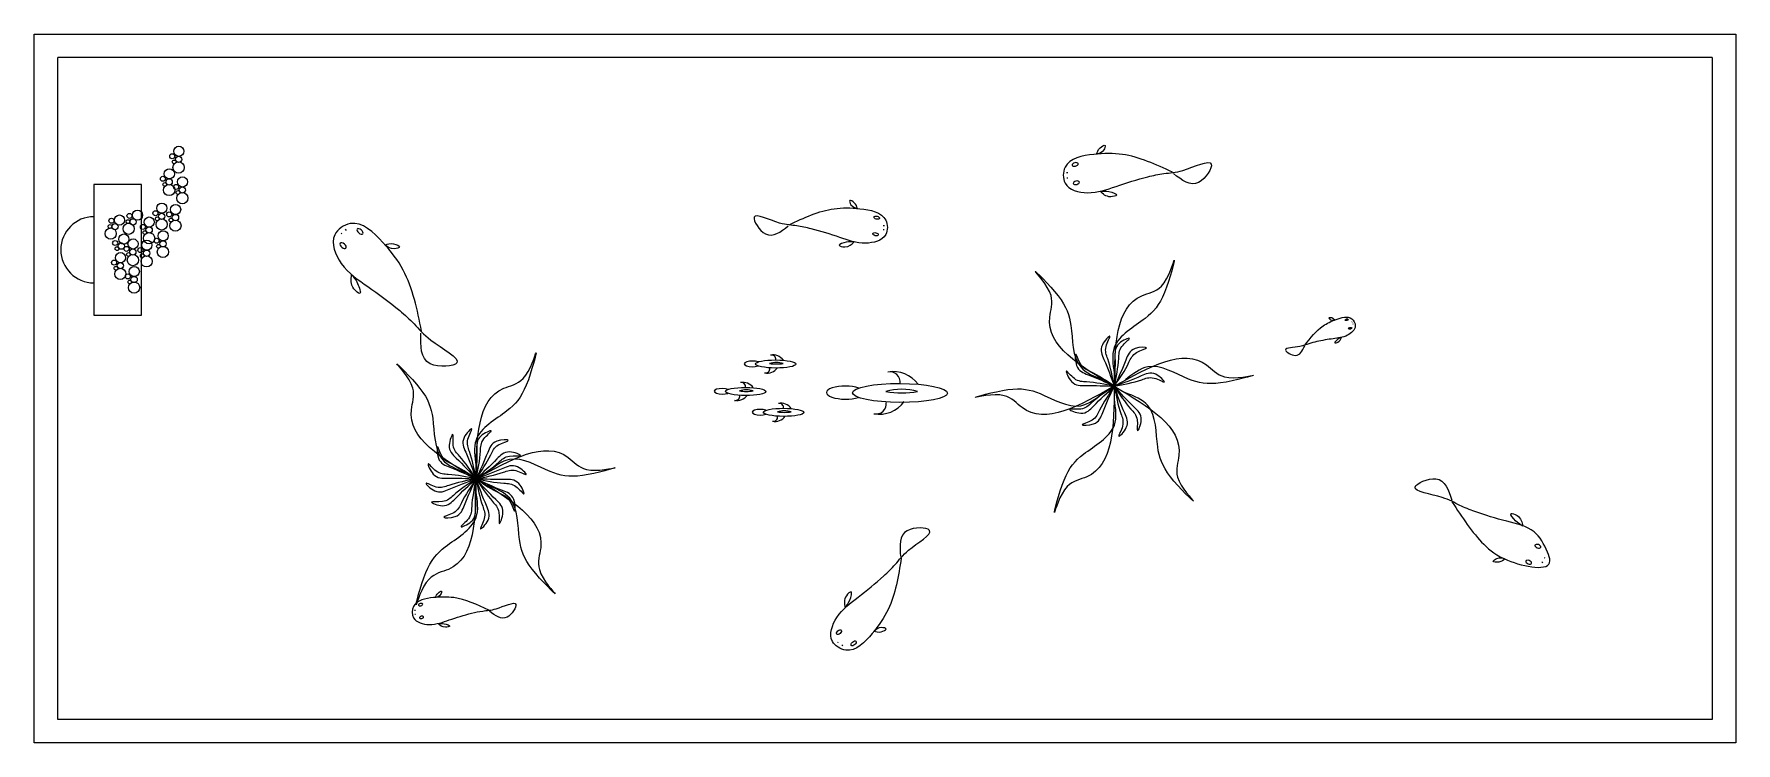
# Model space of a CAD drawing. Header units: millimetres. Extents: x -784.451 to -783.731, y 2629.068 to 2629.368.
import ezdxf

# ---------------------------------------------------------------- set-up
doc = ezdxf.new("R2010")
doc.units = ezdxf.units.MM
doc.header["$LTSCALE"] = 10
doc.layers.add('Móveis_diversos', color=2, linetype='Continuous')

msp = doc.modelspace()

# ---------------------------------------------------------------- linework, layer by layer
at = {"layer": 'Móveis_diversos'}
for p, q in [((-784.45121, 2629.36808), (-783.73121, 2629.36808)), ((-784.45121, 2629.06808), (-784.45121, 2629.36808)), ((-783.73121, 2629.36808), (-783.73121, 2629.06808)), ((-783.73121, 2629.06808), (-784.45121, 2629.06808))]:
    msp.add_line(p, q, dxfattribs=at)
at = {"layer": 'Móveis_diversos', "color": 1}
for p, q in [((-783.74121, 2629.35808), (-784.44121, 2629.35808)), ((-784.44121, 2629.07808), (-784.44121, 2629.35808)), ((-783.74121, 2629.35808), (-783.74121, 2629.07808)), ((-784.01389, 2629.30928), (-784.01441, 2629.30928)), ((-784.01423, 2629.30721), (-784.01389, 2629.30721)), ((-784.32128, 2629.28384), (-784.32103, 2629.28351)), ((-784.31903, 2629.28498), (-784.31939, 2629.28548)), ((-784.09193, 2629.2871), (-784.09147, 2629.2871)), ((-784.09162, 2629.28524), (-784.09193, 2629.28524)), ((-783.89374, 2629.24622), (-783.89351, 2629.24634)), ((-783.89312, 2629.24537), (-783.89327, 2629.2453)), ((-783.81191, 2629.14629), (-783.81219, 2629.14648)), ((-783.81334, 2629.14476), (-783.81291, 2629.14447)), ((-784.28986, 2629.12408), (-784.29022, 2629.12408)), ((-784.2901, 2629.12263), (-784.28986, 2629.12263)), ((-784.11115, 2629.11053), (-784.11096, 2629.11082)), ((-784.10924, 2629.10967), (-784.10952, 2629.10924)), ((-783.74121, 2629.07808), (-784.44121, 2629.07808))]:
    msp.add_line(p, q, dxfattribs=at)
msp.add_lwpolyline([(-784.40574, 2629.30441), (-784.4259, 2629.30441), (-784.4259, 2629.24912), (-784.40574, 2629.24912)], close=True, dxfattribs=at)
for centre, radius in [((-784.38999, 2629.31845), 0.00215), ((-784.39397, 2629.30892), 0.00215), ((-784.39272, 2629.31637), 0.00106), ((-784.39192, 2629.31398), 0.000794), ((-784.39007, 2629.3116), 0.00238), ((-784.39007, 2629.31504), 0.00133), ((-784.39669, 2629.30683), 0.00106), ((-784.3959, 2629.30445), 0.000794), ((-784.39404, 2629.30207), 0.00238), ((-784.39404, 2629.30551), 0.00133), ((-784.39113, 2629.30339), 0.00106), ((-784.3884, 2629.30548), 0.00215), ((-784.38848, 2629.30207), 0.00133), ((-784.39715, 2629.29436), 0.00215), ((-784.39033, 2629.30101), 0.000794), ((-784.38848, 2629.29863), 0.00238), ((-784.41845, 2629.28907), 0.00106), ((-784.41503, 2629.28936), 0.00215), ((-784.41146, 2629.2887), 0.000794), ((-784.41085, 2629.29113), 0.00106), ((-784.40933, 2629.28859), 0.00133), ((-784.40743, 2629.29143), 0.00215), ((-784.40245, 2629.28853), 0.00215), ((-784.39987, 2629.29227), 0.00106), ((-784.39908, 2629.28989), 0.000794), ((-784.39722, 2629.28751), 0.00238), ((-784.39722, 2629.29095), 0.00133), ((-784.39404, 2629.29174), 0.00106), ((-784.39325, 2629.28936), 0.000794), ((-784.39139, 2629.28698), 0.00238), ((-784.39132, 2629.29383), 0.00215), ((-784.39139, 2629.29042), 0.00133), ((-784.41878, 2629.28363), 0.00238), ((-784.41906, 2629.28663), 0.000794), ((-784.41693, 2629.28653), 0.00133), ((-784.41325, 2629.28132), 0.00215), ((-784.41118, 2629.28569), 0.00238), ((-784.40517, 2629.28645), 0.00106), ((-784.40438, 2629.28407), 0.000794), ((-784.40252, 2629.28168), 0.00238), ((-784.40252, 2629.28512), 0.00133), ((-784.39934, 2629.28062), 0.00106), ((-784.39662, 2629.28271), 0.00215), ((-784.41689, 2629.27965), 0.00106), ((-784.41609, 2629.27727), 0.000794), ((-784.41463, 2629.27344), 0.00215), ((-784.41424, 2629.27833), 0.00133), ((-784.41206, 2629.27718), 0.00106), ((-784.41126, 2629.2748), 0.000794), ((-784.40941, 2629.27241), 0.00238), ((-784.40933, 2629.27926), 0.00215), ((-784.40941, 2629.27586), 0.00133), ((-784.40623, 2629.27665), 0.00106), ((-784.40543, 2629.27427), 0.000794), ((-784.4035, 2629.27874), 0.00215), ((-784.40358, 2629.27533), 0.00133), ((-784.39855, 2629.27824), 0.000794), ((-784.39669, 2629.27586), 0.00238), ((-784.39669, 2629.2793), 0.00133), ((-784.41736, 2629.27136), 0.00106), ((-784.41656, 2629.26897), 0.000794), ((-784.41471, 2629.26659), 0.00238), ((-784.41471, 2629.27003), 0.00133), ((-784.4088, 2629.26762), 0.00215), ((-784.40358, 2629.27188), 0.00238), ((-784.41153, 2629.26553), 0.00106), ((-784.41073, 2629.26315), 0.000794), ((-784.40888, 2629.26077), 0.00238), ((-784.40888, 2629.26421), 0.00133)]:
    msp.add_circle(centre, radius, dxfattribs=at)
for centre, radius, start, end in [((-784.4259, 2629.27677), 0.014, 90, 270), ((-784.13867, 2629.22676), 0.00553, 36.0026, 100.1448), ((-784.13926, 2629.23042), 0.00183, 351.68713, 102.15281), ((-784.14118, 2629.23013), 0.00553, 259.8552, 323.9974), ((-784.14177, 2629.22648), 0.00183, 257.84719, 8.31287), ((-784.13715, 2629.21921), 0.0099, 73.09384, 106.90616), ((-784.13715, 2629.24567), 0.01722, 260.37316, 279.62684), ((-784.08771, 2629.21226), 0.01296, 36.0026, 100.1448), ((-784.08909, 2629.22083), 0.00428, 351.68713, 102.15281), ((-784.14989, 2629.2076), 0.0099, 73.09384, 106.90616), ((-784.14989, 2629.23406), 0.01722, 260.37316, 279.62684), ((-784.1514, 2629.21515), 0.00553, 36.0026, 100.1448), ((-784.15199, 2629.21881), 0.00183, 351.68713, 102.15281), ((-784.08415, 2629.19456), 0.02321, 73.09384, 106.90616), ((-784.15391, 2629.21852), 0.00553, 259.8552, 323.9974), ((-784.1545, 2629.21486), 0.00183, 257.84719, 8.31287), ((-784.13535, 2629.20631), 0.00553, 36.0026, 100.1448), ((-784.13594, 2629.20996), 0.00183, 351.68713, 102.15281), ((-784.09359, 2629.22016), 0.01296, 259.8552, 323.9974), ((-784.09497, 2629.21159), 0.00428, 257.84719, 8.31287), ((-784.08415, 2629.25657), 0.04037, 260.37316, 279.62684), ((-784.13786, 2629.20968), 0.00553, 259.8552, 323.9974), ((-784.13845, 2629.20602), 0.00183, 257.84719, 8.31287), ((-784.13383, 2629.19875), 0.0099, 73.09384, 106.90616), ((-784.13383, 2629.22521), 0.01722, 260.37316, 279.62684)]:
    msp.add_arc(centre, radius, start, end, dxfattribs=at)
at = {"layer": 'Móveis_diversos', "color": 1, "extrusion": (0, 0, -1)}
for centre, major_axis in [((-784.01078, 2629.31291), (0.00128, 0.00032)), ((-784.01027, 2629.30514), (0.00128, 0.00032)), ((-784.31332, 2629.28454), (0.00121, -0.00101)), ((-784.32047, 2629.27853), (0.00121, -0.00101)), ((-783.81503, 2629.15133), (-0.00124, 0.00044)), ((-783.81891, 2629.14458), (-0.00124, 0.00044)), ((-784.28768, 2629.12662), (0.000893, 0.000223)), ((-784.28732, 2629.12119), (0.000893, 0.000223))]:
    msp.add_ellipse(centre, major_axis=major_axis, ratio=0.541368, dxfattribs=at)
at = {"layer": 'Móveis_diversos', "color": 1}
for centre, major_axis, ratio in [((-784.09473, 2629.29036), (-0.00115, 0.00029), 0.541368), ((-784.09519, 2629.28337), (-0.00115, 0.00029), 0.541368), ((-783.89594, 2629.24715), (-0.000642, -0.000142), 0.541368), ((-783.89443, 2629.24356), (-0.000642, -0.000142), 0.541368), ((-784.13746, 2629.22845), (-0.00856, 0.00004), 0.2), ((-784.15019, 2629.21683), (-0.00856, 0.00004), 0.2), ((-784.08488, 2629.2162), (-0.02006, 0.00009), 0.2), ((-784.13414, 2629.20799), (-0.00856, 0.00004), 0.2), ((-784.11067, 2629.11498), (0.000973, 0.000884), 0.541368), ((-784.1045, 2629.11024), (0.000973, 0.000884), 0.541368)]:
    msp.add_ellipse(centre, major_axis=major_axis, ratio=ratio, dxfattribs=at)
for centre, major_axis in [((-784.14731, 2629.2285), (0.00342, -0.00002)), ((-784.16004, 2629.21689), (0.00342, -0.00002)), ((-784.10795, 2629.21634), (0.00803, -0.00004)), ((-784.14398, 2629.20804), (0.00342, -0.00002))]:
    msp.add_ellipse(centre, major_axis=major_axis, ratio=0.34699, start_param=0.787272, end_param=5.483955, dxfattribs=at)
for points in [[(-783.96957, 2629.30963), (-783.99077, 2629.31713), (-784.00291, 2629.31713), (-784.01505, 2629.31173), (-784.01505, 2629.30498), (-784.00561, 2629.30093), (-783.99347, 2629.30363), (-783.97998, 2629.30768), (-783.97324, 2629.30903), (-783.96515, 2629.31038), (-783.95318, 2629.31308), (-783.95853, 2629.30531), (-783.96919, 2629.30903)], [(-784.00171, 2629.31725), (-784.00025, 2629.31988), (-783.99813, 2629.32094), (-783.9987, 2629.31901), (-784.00161, 2629.31724)], [(-784.10289, 2629.29427), (-784.10421, 2629.29664), (-784.10612, 2629.29759), (-784.1056, 2629.29586), (-784.10299, 2629.29426)], [(-784.00025, 2629.30154), (-783.99574, 2629.29921), (-783.99321, 2629.29993), (-783.99649, 2629.30138), (-784.00025, 2629.30154)], [(-784.13182, 2629.28741), (-784.11274, 2629.29416), (-784.10181, 2629.29416), (-784.09089, 2629.2893), (-784.09089, 2629.28323), (-784.09939, 2629.27959), (-784.11031, 2629.28202), (-784.12245, 2629.28566), (-784.12852, 2629.28688), (-784.1358, 2629.28809), (-784.14657, 2629.29052), (-784.14176, 2629.28353), (-784.13216, 2629.28688)], [(-784.28725, 2629.24232), (-784.29503, 2629.26817), (-784.30364, 2629.27992), (-784.31748, 2629.28784), (-784.32401, 2629.28305), (-784.32123, 2629.27104), (-784.31001, 2629.26121), (-784.29652, 2629.25103), (-784.29043, 2629.24546), (-784.28338, 2629.23858), (-784.27229, 2629.22891), (-784.2836, 2629.22858), (-784.28756, 2629.24154)], [(-784.30268, 2629.27885), (-784.29909, 2629.27929), (-784.29656, 2629.27799), (-784.29883, 2629.27719), (-784.30261, 2629.27873)], [(-784.10421, 2629.28013), (-784.10827, 2629.27803), (-784.11054, 2629.27868), (-784.10759, 2629.27999), (-784.10421, 2629.28013)], [(-783.9942, 2629.21902), (-784.02154, 2629.24828), (-784.02098, 2629.25745), (-784.02772, 2629.26766), (-784.01793, 2629.25727), (-784.01256, 2629.24468), (-784.00843, 2629.22721), (-783.99895, 2629.22175)], [(-783.9942, 2629.21902), (-783.98253, 2629.25733), (-783.97431, 2629.26143), (-783.96883, 2629.27237), (-783.97294, 2629.25869), (-783.98116, 2629.24775), (-783.99423, 2629.23544), (-783.99421, 2629.2245)], [(-784.31685, 2629.26628), (-784.3159, 2629.26026), (-784.31341, 2629.25833), (-784.31433, 2629.26253), (-784.31685, 2629.26628)], [(-783.91364, 2629.23647), (-783.90583, 2629.24457), (-783.9004, 2629.24728), (-783.89377, 2629.24758), (-783.89226, 2629.24456), (-783.89557, 2629.24064), (-783.90161, 2629.23913), (-783.90855, 2629.23793), (-783.91186, 2629.23703), (-783.91578, 2629.23582), (-783.92174, 2629.23436), (-783.91761, 2629.23208), (-783.91367, 2629.23612)], [(-783.90096, 2629.24707), (-783.90221, 2629.24792), (-783.90339, 2629.24792), (-783.9027, 2629.24718), (-783.90101, 2629.24704)], [(-783.9942, 2629.21902), (-783.99859, 2629.23036), (-783.99927, 2629.23653), (-783.99607, 2629.24018), (-783.99767, 2629.23584), (-783.99699, 2629.23059), (-783.9942, 2629.21902)], [(-783.9942, 2629.21902), (-783.99392, 2629.23118), (-783.99219, 2629.23713), (-783.98783, 2629.23929), (-783.99097, 2629.23589), (-783.99235, 2629.23077), (-783.9942, 2629.21902)], [(-783.89811, 2629.23971), (-783.8996, 2629.23766), (-783.90089, 2629.23742), (-783.89975, 2629.2388), (-783.89811, 2629.23971)], [(-784.26421, 2629.17985), (-784.25253, 2629.21816), (-784.24432, 2629.22226), (-784.23884, 2629.23321), (-784.24295, 2629.21953), (-784.25117, 2629.20858), (-784.26424, 2629.19627), (-784.26422, 2629.18533)], [(-783.9942, 2629.21902), (-784.00532, 2629.22393), (-784.01016, 2629.22781), (-784.01049, 2629.23266), (-784.00855, 2629.22846), (-784.00435, 2629.22523), (-783.9942, 2629.21902)], [(-783.9942, 2629.21902), (-783.98929, 2629.23014), (-783.98541, 2629.23498), (-783.98056, 2629.23531), (-783.98476, 2629.23337), (-783.98799, 2629.22917), (-783.9942, 2629.21902)], [(-783.9942, 2629.21902), (-783.95519, 2629.22806), (-783.94753, 2629.223), (-783.93531, 2629.22373), (-783.94921, 2629.22045), (-783.9628, 2629.22209), (-783.98, 2629.22725), (-783.98946, 2629.22177)], [(-784.26421, 2629.17985), (-784.29155, 2629.20912), (-784.29099, 2629.21828), (-784.29773, 2629.2285), (-784.28794, 2629.2181), (-784.28257, 2629.20552), (-784.27844, 2629.18804), (-784.26896, 2629.18258)], [(-783.9942, 2629.21902), (-784.00635, 2629.2193), (-784.01231, 2629.22103), (-784.01447, 2629.22539), (-784.01107, 2629.22225), (-784.00595, 2629.22087), (-783.9942, 2629.21902)], [(-783.9942, 2629.21902), (-783.98286, 2629.22341), (-783.97669, 2629.22409), (-783.97304, 2629.22089), (-783.97738, 2629.22249), (-783.98263, 2629.22181), (-783.9942, 2629.21902)], [(-783.9942, 2629.21902), (-784.03321, 2629.20998), (-784.04087, 2629.21504), (-784.05309, 2629.21431), (-784.03919, 2629.2176), (-784.0256, 2629.21595), (-784.00841, 2629.21079), (-783.99894, 2629.21627)], [(-783.9942, 2629.21902), (-784.00588, 2629.18072), (-784.01409, 2629.17661), (-784.01957, 2629.16567), (-784.01546, 2629.17935), (-784.00724, 2629.19029), (-783.99417, 2629.2026), (-783.99419, 2629.21354)], [(-783.9942, 2629.21902), (-784.003, 2629.21063), (-784.00843, 2629.20764), (-784.01304, 2629.20919), (-784.00841, 2629.20937), (-784.00382, 2629.21202), (-783.9942, 2629.21902)], [(-783.9942, 2629.21902), (-783.99911, 2629.2079), (-784.00299, 2629.20306), (-784.00784, 2629.20273), (-784.00364, 2629.20467), (-784.00041, 2629.20887), (-783.9942, 2629.21902)], [(-783.9942, 2629.21902), (-783.98581, 2629.21022), (-783.98282, 2629.20479), (-783.98437, 2629.20018), (-783.98455, 2629.20481), (-783.9872, 2629.2094), (-783.9942, 2629.21902)], [(-783.9942, 2629.21902), (-783.98981, 2629.20768), (-783.98913, 2629.20151), (-783.99233, 2629.19786), (-783.99073, 2629.2022), (-783.99141, 2629.20745), (-783.9942, 2629.21902)], [(-783.9942, 2629.21902), (-783.96686, 2629.18976), (-783.96742, 2629.18059), (-783.96068, 2629.17038), (-783.97047, 2629.18077), (-783.97584, 2629.19336), (-783.97997, 2629.21084), (-783.98945, 2629.21629)], [(-784.26421, 2629.17985), (-784.2726, 2629.18865), (-784.27559, 2629.19409), (-784.27404, 2629.19869), (-784.27386, 2629.19407), (-784.27121, 2629.18947), (-784.26421, 2629.17985)], [(-784.26421, 2629.17985), (-784.2686, 2629.19119), (-784.26928, 2629.19736), (-784.26608, 2629.20102), (-784.26768, 2629.19668), (-784.267, 2629.19142), (-784.26421, 2629.17985)], [(-784.26421, 2629.17985), (-784.26393, 2629.19201), (-784.2622, 2629.19797), (-784.25784, 2629.20012), (-784.26098, 2629.19672), (-784.26236, 2629.19161), (-784.26421, 2629.17985)], [(-784.26421, 2629.17985), (-784.2593, 2629.19098), (-784.25542, 2629.19582), (-784.25057, 2629.19614), (-784.25477, 2629.1942), (-784.258, 2629.19001), (-784.26421, 2629.17985)], [(-784.26421, 2629.17985), (-784.2252, 2629.1889), (-784.21754, 2629.18383), (-784.20532, 2629.18456), (-784.21922, 2629.18128), (-784.23281, 2629.18292), (-784.25, 2629.18809), (-784.25947, 2629.1826)], [(-784.26421, 2629.17985), (-784.27533, 2629.18477), (-784.28017, 2629.18865), (-784.2805, 2629.1935), (-784.27856, 2629.18929), (-784.27436, 2629.18606), (-784.26421, 2629.17985)], [(-784.26421, 2629.17985), (-784.25541, 2629.18825), (-784.24998, 2629.19124), (-784.24537, 2629.18968), (-784.25, 2629.1895), (-784.25459, 2629.18686), (-784.26421, 2629.17985)], [(-784.26421, 2629.17985), (-784.27636, 2629.18014), (-784.28232, 2629.18187), (-784.28448, 2629.18622), (-784.28108, 2629.18308), (-784.27596, 2629.1817), (-784.26421, 2629.17985)], [(-784.26421, 2629.17985), (-784.25287, 2629.18424), (-784.2467, 2629.18493), (-784.24305, 2629.18173), (-784.24739, 2629.18333), (-784.25264, 2629.18264), (-784.26421, 2629.17985)], [(-784.26421, 2629.17985), (-784.27588, 2629.14155), (-784.2841, 2629.13745), (-784.28958, 2629.1265), (-784.28547, 2629.14018), (-784.27725, 2629.15112), (-784.26418, 2629.16344), (-784.2642, 2629.17438)], [(-784.26421, 2629.17985), (-784.27555, 2629.17547), (-784.28172, 2629.17478), (-784.28537, 2629.17798), (-784.28103, 2629.17638), (-784.27578, 2629.17707), (-784.26421, 2629.17985)], [(-784.26421, 2629.17985), (-784.27301, 2629.17146), (-784.27844, 2629.16847), (-784.28305, 2629.17003), (-784.27842, 2629.17021), (-784.27383, 2629.17285), (-784.26421, 2629.17985)], [(-784.26421, 2629.17985), (-784.26912, 2629.16873), (-784.273, 2629.16389), (-784.27785, 2629.16357), (-784.27365, 2629.1655), (-784.27042, 2629.1697), (-784.26421, 2629.17985)], [(-784.26421, 2629.17985), (-784.26449, 2629.1677), (-784.26622, 2629.16174), (-784.27058, 2629.15959), (-784.26744, 2629.16298), (-784.26606, 2629.1681), (-784.26421, 2629.17985)], [(-784.26421, 2629.17985), (-784.25205, 2629.17957), (-784.2461, 2629.17784), (-784.24394, 2629.17348), (-784.24734, 2629.17663), (-784.25246, 2629.17801), (-784.26421, 2629.17985)], [(-784.26421, 2629.17985), (-784.25309, 2629.17494), (-784.24825, 2629.17106), (-784.24792, 2629.16621), (-784.24986, 2629.17042), (-784.25406, 2629.17365), (-784.26421, 2629.17985)], [(-784.26421, 2629.17985), (-784.25582, 2629.17106), (-784.25283, 2629.16562), (-784.25438, 2629.16102), (-784.25456, 2629.16564), (-784.25721, 2629.17024), (-784.26421, 2629.17985)], [(-784.26421, 2629.17985), (-784.25982, 2629.16852), (-784.25914, 2629.16235), (-784.26234, 2629.15869), (-784.26074, 2629.16303), (-784.26142, 2629.16829), (-784.26421, 2629.17985)], [(-784.26421, 2629.17985), (-784.23687, 2629.15059), (-784.23743, 2629.14142), (-784.23069, 2629.13121), (-784.24048, 2629.14161), (-784.24585, 2629.15419), (-784.24998, 2629.17167), (-784.25946, 2629.17712)], [(-783.85139, 2629.17016), (-783.83791, 2629.15216), (-783.8278, 2629.14543), (-783.80992, 2629.1452), (-783.81097, 2629.14881), (-783.81658, 2629.15741), (-783.82818, 2629.1619), (-783.84165, 2629.166), (-783.84801, 2629.16862), (-783.85549, 2629.17198), (-783.86694, 2629.17637), (-783.85819, 2629.17987), (-783.85138, 2629.17086)], [(-784.08435, 2629.14635), (-784.08988, 2629.12454), (-784.09661, 2629.11444), (-784.10784, 2629.10734), (-784.11346, 2629.11109), (-784.11158, 2629.12119), (-784.1026, 2629.12979), (-784.09175, 2629.13876), (-784.08688, 2629.14362), (-784.08127, 2629.14961), (-784.07239, 2629.15806), (-784.08181, 2629.15792), (-784.08464, 2629.14699)], [(-783.82137, 2629.15988), (-783.82384, 2629.16432), (-783.82634, 2629.16512), (-783.82442, 2629.1621), (-783.82137, 2629.15988)], [(-783.82887, 2629.14599), (-783.83155, 2629.14462), (-783.8339, 2629.14491), (-783.83235, 2629.14619), (-783.82895, 2629.14606)], [(-784.28133, 2629.12966), (-784.28031, 2629.13151), (-784.27882, 2629.13225), (-784.27923, 2629.1309), (-784.28126, 2629.12965)], [(-784.10811, 2629.12531), (-784.10754, 2629.13036), (-784.10554, 2629.13206), (-784.10615, 2629.12853), (-784.10811, 2629.12531)], [(-784.25883, 2629.12433), (-784.27367, 2629.12958), (-784.28217, 2629.12958), (-784.29067, 2629.1258), (-784.29067, 2629.12108), (-784.28406, 2629.11824), (-784.27556, 2629.12013), (-784.26612, 2629.12297), (-784.2614, 2629.12391), (-784.25574, 2629.12486), (-784.24736, 2629.12674), (-784.2511, 2629.12131), (-784.25857, 2629.12391)], [(-784.28031, 2629.11866), (-784.27715, 2629.11703), (-784.27538, 2629.11754), (-784.27768, 2629.11855), (-784.28031, 2629.11866)], [(-784.09585, 2629.11537), (-784.09285, 2629.11513), (-784.09079, 2629.11631), (-784.09271, 2629.1169), (-784.0958, 2629.11547)]]:
    msp.add_spline(points, degree=3, dxfattribs=at)

doc.saveas('drawing.dxf')
